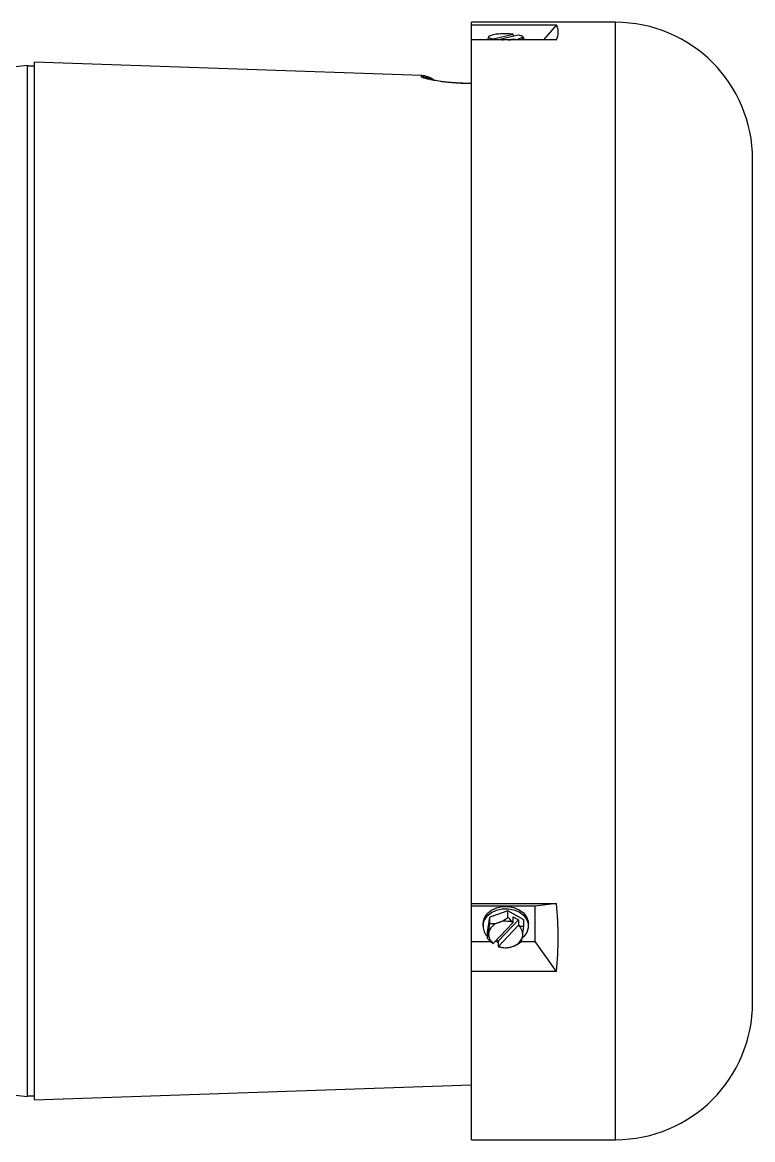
# Paper-space layout '_Back' of a CAD drawing. Header units: inches. Extents: x -12.2 to 17.7, y -5.2 to 7.1.
# Drawn here: x 11.09 to 17.74, y -5.09 to 5.09 of the extents above; entities that cross this region are included whole.
import ezdxf

# ---------------------------------------------------------------- set-up
doc = ezdxf.new("R2010")
doc.units = ezdxf.units.IN
doc.header["$MEASUREMENT"] = 0

psp = doc.layouts.new('_Back')

# ---------------------------------------------------------------- linework, layer by layer
at = {"color": 7, "linetype": 'Continuous', "lineweight": 25}
for p, q in [((16.489, 5.09), (15.179, 5.09)), ((15.179, -5.09), (15.179, 5.09)), ((15.179, 5.068), (15.952, 5.068)), ((15.952, 5.068), (15.833, 4.931)), ((15.952, 4.931), (15.179, 4.931)), ((15.335, 4.962), (15.334, 4.96)), ((15.335, 4.962), (15.335, 4.962)), ((15.373, 4.936), (15.373, 4.931)), ((15.374, 4.94), (15.556, 4.982)), ((15.423, 4.934), (15.604, 4.976)), ((15.557, 4.979), (15.557, 4.965)), ((15.654, 4.941), (15.654, 4.931)), ((11.132, 4.697), (10.997, 4.682)), ((11.132, -4.697), (11.132, 4.697)), ((11.194, 4.69), (11.132, 4.69)), ((14.721, 4.605), (11.194, 4.728)), ((11.194, 4.728), (11.194, -4.728)), ((15.121, 4.533), (15.121, 4.535)), ((15.179, 4.532), (15.121, 4.534)), ((15.179, 4.53), (15.121, 4.533)), ((17.739, -3.84), (17.739, 3.84)), ((15.179, -2.939), (15.952, -2.939)), ((15.952, -2.939), (15.758, -2.964)), ((15.758, -2.964), (15.179, -2.964)), ((15.509, -3.006), (15.344, -3.062)), ((15.509, -3.064), (15.509, -3.006)), ((15.654, -3.088), (15.509, -3.006)), ((15.758, -3.284), (15.758, -2.964)), ((15.282, -3.124), (15.282, -3.144)), ((15.324, -3.199), (15.344, -3.062)), ((15.344, -3.12), (15.344, -3.062)), ((15.374, -3.302), (15.556, -3.112)), ((15.421, -3.28), (15.606, -3.086)), ((15.423, -3.329), (15.604, -3.139)), ((15.556, -3.112), (15.557, -3.108)), ((15.557, -3.059), (15.606, -3.086)), ((15.557, -3.108), (15.557, -3.059)), ((15.604, -3.139), (15.606, -3.136)), ((15.606, -3.086), (15.606, -3.136)), ((15.654, -3.146), (15.654, -3.088)), ((15.696, -3.144), (15.696, -3.124)), ((15.324, -3.257), (15.324, -3.199)), ((15.179, -3.284), (15.351, -3.284)), ((15.391, -3.284), (15.392, -3.284)), ((15.405, -3.27), (15.421, -3.28)), ((15.421, -3.28), (15.421, -3.329)), ((15.633, -3.284), (15.758, -3.284)), ((15.952, -3.557), (15.758, -3.284)), ((15.952, -3.557), (15.179, -3.557)), ((9.342, -4.5), (11.132, -4.697)), ((11.194, -4.728), (15.179, -4.589)), ((11.132, -4.69), (11.194, -4.69)), ((15.179, -5.09), (16.489, -5.09))]:
    psp.add_line(p, q, dxfattribs=at)
at = {"color": 8, "linetype": 'Continuous', "lineweight": 25}
for p, q in [((16.489, -5.09), (16.489, 5.09)), ((14.721, 4.595), (14.721, 4.605))]:
    psp.add_line(p, q, dxfattribs=at)
at = {"color": 7, "linetype": 'Continuous', "lineweight": 25, "flags": 128}
for points in [[(15.334, 4.96), (15.333, 4.958), (15.334, 4.955), (15.337, 4.952), (15.341, 4.949), (15.347, 4.947), (15.355, 4.944), (15.364, 4.942), (15.374, 4.94)], [(15.552, 4.933), (15.541, 4.932), (15.537, 4.931)], [(15.604, 4.976), (15.615, 4.973), (15.624, 4.971), (15.631, 4.969), (15.637, 4.966), (15.642, 4.963), (15.644, 4.96), (15.645, 4.958), (15.644, 4.955)], [(15.644, 4.955), (15.646, 4.956), (15.647, 4.957), (15.648, 4.956), (15.649, 4.955), (15.651, 4.953), (15.652, 4.95), (15.653, 4.946), (15.654, 4.941)], [(15.322, -3.03), (15.36, -3), (15.406, -2.978), (15.458, -2.967), (15.512, -2.966), (15.564, -2.976), (15.612, -2.996), (15.651, -3.024), (15.679, -3.06), (15.694, -3.1), (15.696, -3.124)], [(15.322, -3.05), (15.36, -3.02), (15.406, -2.998), (15.458, -2.987), (15.512, -2.986), (15.564, -2.995), (15.612, -3.015), (15.651, -3.044), (15.679, -3.08), (15.694, -3.119), (15.695, -3.161), (15.682, -3.201), (15.656, -3.238), (15.642, -3.251)], [(15.421, -3.294), (15.414, -3.292), (15.392, -3.284)]]:
    psp.add_lwpolyline(points, dxfattribs=at)
at = {"color": 7, "linetype": 'Continuous', "lineweight": 25}
for centre, radius, start, end in [((15.818, 5), 0.15, 332.7968, 27.2032), ((16.489, 3.84), 1.25, 0, 90), ((15.437, 4.918), 0.111, 157.4912, 173.0398), ((15.418, 4.807), 0.175, 87.3718, 118.7768), ((15.384, 4.841), 0.0955, 97.0027, 109.7483), ((15.615, 4.814), 0.272, 152.5145, 153.3123), ((15.664, 4.808), 0.272, 152.5145, 153.3123), ((15.486, 5.737), 0.806, 265.512, 268.6097), ((15.489, 4.115), 0.87, 85.6219, 94.1401), ((15.492, 5.748), 0.817, 271.4054, 274.2149), ((15.56, 5.108), 0.175, 267.3718, 298.7768), ((15.562, 4.808), 0.126, 78.9634, 94.3618), ((15.433, 4.898), 0.148, 33.2554, 34.4494), ((15.72, 4.92), 0.0831, 155.5917, 172.4273), ((15.489, 4.809), 0.217, 42.6563, 44.8942), ((14.714, 4.405), 0.2, 52.5527, 88), ((12.963, -3.248), 3.005, 354.0942, 5.9058), ((15.417, -3.126), 0.135, 134.6456, 179.209), ((15.415, -3.144), 0.132, 134.6003, 226.6536), ((15.459, -3.235), 0.128, 104.9048, 167.7842), ((13.652, -2.975), 1.698, 352.1483, 355.1311), ((15.368, -2.952), 0.169, 261.9211, 290.2647), ((15.345, -2.872), 0.253, 288.8476, 310.4828), ((15.489, -3.299), 0.199, 70.4971, 108.4291), ((15.727, -2.874), 0.289, 220.9436, 234.0038), ((15.541, -3.222), 0.104, 353.6525, 52.7183), ((15.655, -3.022), 0.124, 246.6604, 269.7133), ((13.962, -3.002), 1.698, 352.1483, 355.1311), ((15.032, -3.174), 0.304, 344.0762, 353.632), ((15.543, -3.068), 0.289, 220.9436, 234.0038), ((15.438, -3.219), 0.104, 173.6525, 232.7183), ((15.519, -3.206), 0.128, 284.9048, 347.7842), ((15.342, -3.2), 0.304, 344.0762, 353.632), ((15.376, -3.262), 0.0398, 264.6808, 267.1677), ((15.425, -3.289), 0.0398, 264.6808, 267.1677), ((15.477, -3.193), 0.147, 247.6416, 258.9812), ((15.489, -3.142), 0.199, 250.4971, 288.4291), ((15.489, -3.124), 0.217, 259.3109, 272.2638), ((15.488, -3.149), 0.192, 272.7796, 289.2994), ((15.47, -3.091), 0.253, 288.8476, 310.4828), ((16.489, -3.84), 1.25, 270, 0)]:
    psp.add_arc(centre, radius, start, end, dxfattribs=at)
at = {"color": 8, "linetype": 'Continuous', "lineweight": 25}
psp.add_arc((14.714, 4.394), 0.2, 60.0502, 88.0088, dxfattribs=at)
at = {"color": 7, "linetype": 'Continuous', "lineweight": 25}
for points, knots in [([(15.121, 4.533), (15.117, 4.533), (15.109, 4.533), (15.098, 4.533), (15.087, 4.534), (15.075, 4.535), (15.064, 4.535), (15.052, 4.536), (15.032, 4.537), (15.002, 4.54), (14.964, 4.543), (14.929, 4.547), (14.884, 4.553), (14.833, 4.561), (14.792, 4.569), (14.766, 4.576), (14.75, 4.58), (14.737, 4.584), (14.729, 4.587), (14.725, 4.59), (14.723, 4.592), (14.721, 4.593), (14.721, 4.594), (14.721, 4.595)], [0, 0, 0, 0, 0.017855, 0.035677, 0.053481, 0.071284, 0.089103, 0.106954, 0.124853, 0.187312, 0.250068, 0.312165, 0.374612, 0.499717, 0.624321, 0.686728, 0.749323, 0.811832, 0.874433, 0.905855, 0.937213, 0.968572, 1, 1, 1, 1]), ([(15.121, 4.534), (15.093, 4.535), (15.05, 4.537), (15.014, 4.539), (15.002, 4.54)], [0, 0, 0, 0, 0.655249, 1, 1, 1, 1])]:
    psp.add_open_spline(points, degree=3, knots=knots, dxfattribs=at)

doc.saveas('drawing.dxf')
